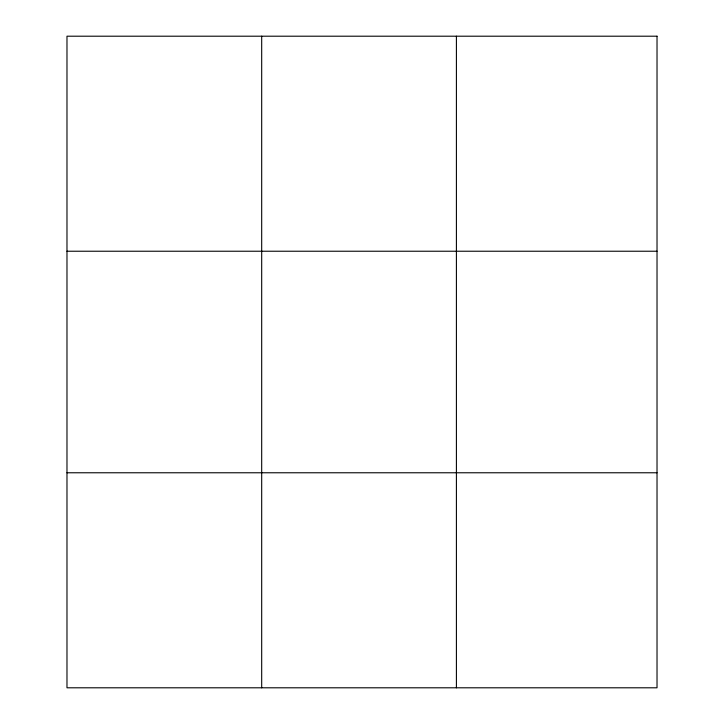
<?xml version="1.0" encoding="UTF-8"?>
<svg xmlns="http://www.w3.org/2000/svg" width="724" height="724" viewBox="0 0 724 724"><rect width="100%" height="100%" fill="white"/><g stroke="black" fill="none" stroke-linecap="round" stroke-linejoin="round"><path stroke-width="1.09" d="M261.69 36.2L261.69 687.8M456.41 36.2L456.41 687.8M66.979 251.228L657.021 251.228M66.979 472.772L657.021 472.772M657.021 36.2L657.021 687.8L66.979 687.8L66.979 36.2L657.021 36.2"/></g></svg>
